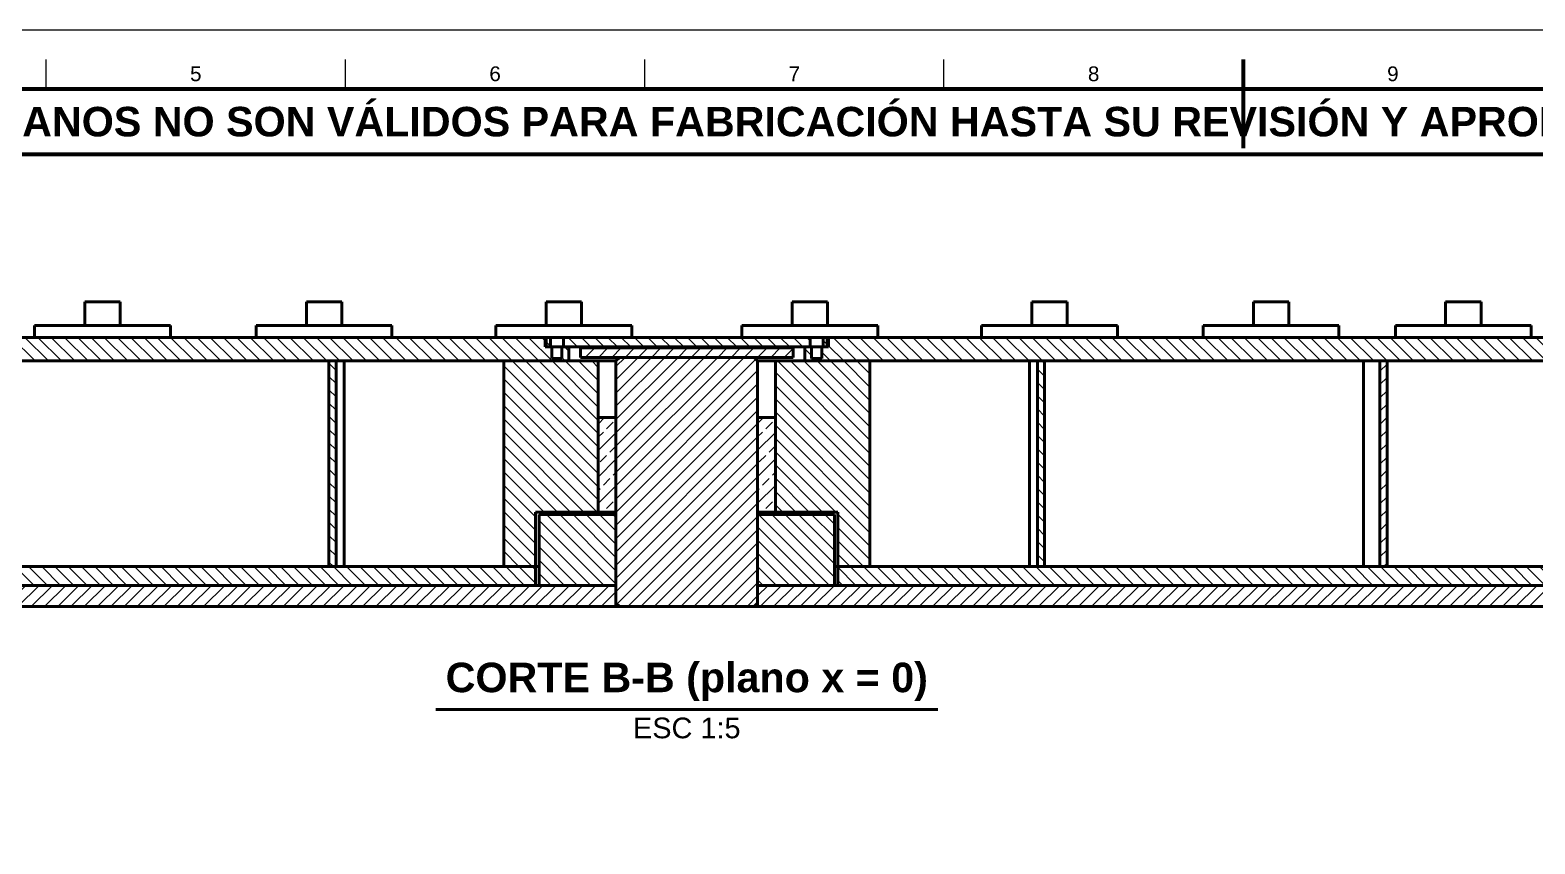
# Model space of a CAD drawing. Header units: millimetres. Extents: x 0 to 841, y 0 to 594.
# Drawn here: x 220 to 474.9, y 456.2 to 594 of the extents above; entities that cross this region are included whole.
import ezdxf
from ezdxf.enums import TextEntityAlignment as Align

# ---------------------------------------------------------------- set-up
doc = ezdxf.new("R2010")
doc.units = ezdxf.units.MM
for name, color, linetype, lineweight in [('ACH', 7, 'CONTINUOUS', 13), ('FINA', 7, 'CONTINUOUS', 25), ('MARCO', 7, 'CONTINUOUS', 70), ('TXT', 7, 'CONTINUOUS', 25), ('VIS', 7, 'CONTINUOUS', 50)]:
    doc.layers.add(name, color=color, linetype=linetype, lineweight=lineweight)
doc.styles.add('STD', font='LiberationSans-Regular.ttf')
doc.styles.add('STDB', font='LiberationSans-Bold.ttf')

msp = doc.modelspace()

# ---------------------------------------------------------------- hatches: boundary and pattern name
at = {"layer": 'ACH'}
h = msp.add_hatch(dxfattribs=at)
h.set_pattern_fill('ANSI31', scale=0.5, angle=90)
h.paths.add_polyline_path([(159.25, 537.96), (159.25, 541.96), (307.25, 541.96), (307.25, 540.36), (308.4, 540.36), (308.4, 538.36), (310.1, 538.36), (310.1, 540.36), (311.25, 540.36), (311.25, 537.96)])
h = msp.add_hatch(dxfattribs=at)
h.set_pattern_fill('ANSI31', scale=0.5, angle=90)
h.paths.add_polyline_path([(307.45, 540.36), (307.45, 541.96), (308.15, 541.96), (308.15, 540.36)])
h = msp.add_hatch(dxfattribs=at)
h.set_pattern_fill('ANSI31', scale=0.5, angle=90)
h.paths.add_polyline_path([(352.15, 541.96), (352.15, 540.36), (310.35, 540.36), (310.35, 541.96)])
h = msp.add_hatch(dxfattribs=at)
h.set_pattern_fill('ANSI31', scale=0.5, angle=90)
h.paths.add_polyline_path([(355.25, 541.96), (503.25, 541.96), (503.25, 537.96), (351.25, 537.96), (351.25, 540.36), (352.4, 540.36), (352.4, 538.36), (354.1, 538.36), (354.1, 540.36), (355.25, 540.36)])
h = msp.add_hatch(dxfattribs=at)
h.set_pattern_fill('ANSI31', scale=0.5, angle=90)
h.paths.add_polyline_path([(354.35, 541.96), (355.05, 541.96), (355.05, 540.36), (354.35, 540.36)])
h = msp.add_hatch(dxfattribs=at)
h.set_pattern_fill('ANSI31', scale=0.5, angle=90)
h.paths.add_polyline_path([(270.65, 503.16), (270.65, 537.96), (271.85, 537.96), (271.85, 503.16)])
h = msp.add_hatch(dxfattribs=at)
h.set_pattern_fill('ANSI31', scale=0.5, angle=90)
h.paths.add_polyline_path([(300.25, 503.16), (300.25, 537.96), (316.25, 537.96), (316.25, 512.36), (305.65, 512.36), (305.65, 503.16)])
h = msp.add_hatch(dxfattribs=at)
h.set_pattern_fill('ANSI31', scale=0.5)
h.paths.add_polyline_path([(313.25, 538.56), (313.25, 540.16), (349.25, 540.16), (349.25, 538.56)])
h = msp.add_hatch(dxfattribs=at)
h.set_pattern_fill('ANSI31', scale=0.5)
h.paths.add_polyline_path([(319.25, 496.96), (319.25, 537.96), (319.85, 538.56), (342.65, 538.56), (343.25, 537.96), (343.25, 496.96), (342.65, 496.36), (319.85, 496.36)])
h = msp.add_hatch(dxfattribs=at)
h.set_pattern_fill('ANSI31', scale=0.5, angle=90)
h.paths.add_polyline_path([(346.25, 537.96), (362.25, 537.96), (362.25, 503.16), (356.85, 503.16), (356.85, 512.36), (346.25, 512.36)])
h = msp.add_hatch(dxfattribs=at)
h.set_pattern_fill('ANSI31', scale=0.5, angle=90)
h.paths.add_polyline_path([(390.65, 537.96), (391.85, 537.96), (391.85, 503.16), (390.65, 503.16)])
h = msp.add_hatch(dxfattribs=at)
h.set_pattern_fill('ANSI31', scale=0.5)
h.paths.add_polyline_path([(448.65, 537.96), (449.85, 537.96), (449.85, 503.16), (448.65, 503.16)])
h = msp.add_hatch(dxfattribs=at)
h.set_pattern_fill('ANSI33', scale=0.5)
h.paths.add_polyline_path([(316.25, 512.36), (316.25, 528.36), (319.25, 528.36), (319.25, 512.36)])
h = msp.add_hatch(dxfattribs=at)
h.set_pattern_fill('ANSI33', scale=0.5)
h.paths.add_polyline_path([(343.25, 528.36), (346.25, 528.36), (346.25, 512.36), (343.25, 512.36)])
h = msp.add_hatch(dxfattribs=at)
h.set_pattern_fill('ANSI31', scale=0.5, angle=90)
h.paths.add_polyline_path([(306.25, 499.96), (306.25, 511.96), (319.25, 511.96), (319.25, 499.96)])
h = msp.add_hatch(dxfattribs=at)
h.set_pattern_fill('ANSI31', scale=0.5, angle=90)
h.paths.add_polyline_path([(343.25, 511.96), (356.25, 511.96), (356.25, 499.96), (343.25, 499.96)])
h = msp.add_hatch(dxfattribs=at)
h.set_pattern_fill('ANSI31', scale=0.5, angle=90)
h.paths.add_polyline_path([(159.25, 499.96), (159.25, 503.16), (305.65, 503.16), (305.65, 499.96)])
h = msp.add_hatch(dxfattribs=at)
h.set_pattern_fill('ANSI31', scale=0.5, angle=90)
h.paths.add_polyline_path([(356.85, 503.16), (503.25, 503.16), (503.25, 499.96), (356.85, 499.96)])
h = msp.add_hatch(dxfattribs=at)
h.set_pattern_fill('ANSI31', scale=0.5)
h.paths.add_polyline_path([(319.25, 496.36), (75.25, 496.36), (75.25, 499.96), (319.25, 499.96)])
h = msp.add_hatch(dxfattribs=at)
h.set_pattern_fill('ANSI31', scale=0.5)
h.paths.add_polyline_path([(343.25, 499.96), (587.25, 499.96), (587.25, 496.36), (343.25, 496.36)])

# ---------------------------------------------------------------- linework, layer by layer
at = {"layer": 'FINA'}
for p, q in [((222.75, 584), (222.75, 589)), ((273.44, 584), (273.44, 589)), ((324.12, 584), (324.12, 589)), ((374.81, 584), (374.81, 589)), ((425.5, 584), (425.5, 589))]:
    msp.add_line(p, q, dxfattribs=at)
msp.add_lwpolyline([(0, 0), (841, 0), (841, 594), (0, 594)], close=True, dxfattribs=at)
at = {"layer": 'MARCO'}
msp.add_line((425.5, 589), (425.5, 574), dxfattribs=at)
for points in [[(20, 10), (831, 10), (831, 584), (20, 584)], [(20, 573), (831, 573), (831, 584), (20, 584)]]:
    msp.add_lwpolyline(points, close=True, dxfattribs=at)
at = {"layer": 'VIS'}
msp.add_line((288.75, 478.96), (373.75, 478.96), dxfattribs=at)
for points in [[(229.29, 547.96), (229.41, 547.96), (229.53, 547.96), (229.65, 547.96), (229.77, 547.96), (229.89, 547.96), (230.01, 547.96), (230.13, 547.96), (230.25, 547.96), (230.37, 547.96), (230.49, 547.96), (230.61, 547.96), (230.73, 547.96), (230.85, 547.96), (230.97, 547.96), (231.09, 547.96), (231.21, 547.96), (231.33, 547.96), (231.45, 547.96), (231.57, 547.96), (231.69, 547.96), (231.81, 547.96), (231.93, 547.96), (232.05, 547.96), (232.17, 547.96), (232.29, 547.96)], [(229.29, 547.96), (229.29, 543.96)], [(232.29, 547.96), (232.41, 547.96), (232.53, 547.96), (232.65, 547.96), (232.77, 547.96), (232.89, 547.96), (233.01, 547.96), (233.13, 547.96), (233.25, 547.96), (233.37, 547.96), (233.49, 547.96), (233.61, 547.96), (233.73, 547.96), (233.85, 547.96), (233.97, 547.96), (234.09, 547.96), (234.21, 547.96), (234.33, 547.96), (234.45, 547.96), (234.57, 547.96), (234.69, 547.96), (234.81, 547.96), (234.93, 547.96), (235.05, 547.96), (235.17, 547.96), (235.29, 547.96)], [(235.29, 547.96), (235.29, 543.96)], [(266.82, 547.96), (266.94, 547.96), (267.06, 547.96), (267.18, 547.96), (267.3, 547.96), (267.42, 547.96), (267.54, 547.96), (267.66, 547.96), (267.78, 547.96), (267.9, 547.96), (268.02, 547.96), (268.14, 547.96), (268.26, 547.96), (268.38, 547.96), (268.5, 547.96), (268.62, 547.96), (268.74, 547.96), (268.86, 547.96), (268.98, 547.96), (269.1, 547.96), (269.22, 547.96), (269.34, 547.96), (269.46, 547.96), (269.58, 547.96), (269.7, 547.96), (269.82, 547.96)], [(266.82, 547.96), (266.82, 543.96)], [(269.82, 547.96), (269.94, 547.96), (270.06, 547.96), (270.18, 547.96), (270.3, 547.96), (270.42, 547.96), (270.54, 547.96), (270.66, 547.96), (270.78, 547.96), (270.9, 547.96), (271.02, 547.96), (271.14, 547.96), (271.26, 547.96), (271.38, 547.96), (271.5, 547.96), (271.62, 547.96), (271.74, 547.96), (271.86, 547.96), (271.98, 547.96), (272.1, 547.96), (272.22, 547.96), (272.34, 547.96), (272.46, 547.96), (272.58, 547.96), (272.7, 547.96), (272.82, 547.96)], [(272.82, 547.96), (272.82, 543.96)], [(307.42, 547.96), (307.54, 547.96), (307.66, 547.96), (307.78, 547.96), (307.9, 547.96), (308.02, 547.96), (308.14, 547.96), (308.26, 547.96), (308.38, 547.96), (308.5, 547.96), (308.62, 547.96), (308.74, 547.96), (308.86, 547.96), (308.98, 547.96), (309.1, 547.96), (309.22, 547.96), (309.34, 547.96), (309.46, 547.96), (309.58, 547.96), (309.7, 547.96), (309.82, 547.96), (309.94, 547.96), (310.06, 547.96), (310.18, 547.96), (310.3, 547.96), (310.42, 547.96)], [(307.42, 547.96), (307.42, 543.96)], [(310.42, 547.96), (310.54, 547.96), (310.66, 547.96), (310.78, 547.96), (310.9, 547.96), (311.02, 547.96), (311.14, 547.96), (311.26, 547.96), (311.38, 547.96), (311.5, 547.96), (311.62, 547.96), (311.74, 547.96), (311.86, 547.96), (311.98, 547.96), (312.1, 547.96), (312.22, 547.96), (312.34, 547.96), (312.46, 547.96), (312.58, 547.96), (312.7, 547.96), (312.82, 547.96), (312.94, 547.96), (313.06, 547.96), (313.18, 547.96), (313.3, 547.96), (313.42, 547.96)], [(313.42, 547.96), (313.42, 543.96)], [(349.08, 547.96), (349.2, 547.96), (349.32, 547.96), (349.44, 547.96), (349.56, 547.96), (349.68, 547.96), (349.8, 547.96), (349.92, 547.96), (350.04, 547.96), (350.16, 547.96), (350.28, 547.96), (350.4, 547.96), (350.52, 547.96), (350.64, 547.96), (350.76, 547.96), (350.88, 547.96), (351, 547.96), (351.12, 547.96), (351.24, 547.96), (351.36, 547.96), (351.48, 547.96), (351.6, 547.96), (351.72, 547.96), (351.84, 547.96), (351.96, 547.96), (352.08, 547.96)], [(349.08, 547.96), (349.08, 543.96)], [(352.08, 547.96), (352.2, 547.96), (352.32, 547.96), (352.44, 547.96), (352.56, 547.96), (352.68, 547.96), (352.8, 547.96), (352.92, 547.96), (353.04, 547.96), (353.16, 547.96), (353.28, 547.96), (353.4, 547.96), (353.52, 547.96), (353.64, 547.96), (353.76, 547.96), (353.88, 547.96), (354, 547.96), (354.12, 547.96), (354.24, 547.96), (354.36, 547.96), (354.48, 547.96), (354.6, 547.96), (354.72, 547.96), (354.84, 547.96), (354.96, 547.96), (355.08, 547.96)], [(355.08, 547.96), (355.08, 543.96)], [(389.68, 547.96), (389.8, 547.96), (389.92, 547.96), (390.04, 547.96), (390.16, 547.96), (390.28, 547.96), (390.4, 547.96), (390.52, 547.96), (390.64, 547.96), (390.76, 547.96), (390.88, 547.96), (391, 547.96), (391.12, 547.96), (391.24, 547.96), (391.36, 547.96), (391.48, 547.96), (391.6, 547.96), (391.72, 547.96), (391.84, 547.96), (391.96, 547.96), (392.08, 547.96), (392.2, 547.96), (392.32, 547.96), (392.44, 547.96), (392.56, 547.96), (392.68, 547.96)], [(389.68, 547.96), (389.68, 543.96)], [(392.68, 547.96), (392.8, 547.96), (392.92, 547.96), (393.04, 547.96), (393.16, 547.96), (393.28, 547.96), (393.4, 547.96), (393.52, 547.96), (393.64, 547.96), (393.76, 547.96), (393.88, 547.96), (394, 547.96), (394.12, 547.96), (394.24, 547.96), (394.36, 547.96), (394.48, 547.96), (394.6, 547.96), (394.72, 547.96), (394.84, 547.96), (394.96, 547.96), (395.08, 547.96), (395.2, 547.96), (395.32, 547.96), (395.44, 547.96), (395.56, 547.96), (395.68, 547.96)], [(395.68, 547.96), (395.68, 543.96)], [(427.21, 547.96), (427.33, 547.96), (427.45, 547.96), (427.57, 547.96), (427.69, 547.96), (427.81, 547.96), (427.93, 547.96), (428.05, 547.96), (428.17, 547.96), (428.29, 547.96), (428.41, 547.96), (428.53, 547.96), (428.65, 547.96), (428.77, 547.96), (428.89, 547.96), (429.01, 547.96), (429.13, 547.96), (429.25, 547.96), (429.37, 547.96), (429.49, 547.96), (429.61, 547.96), (429.73, 547.96), (429.85, 547.96), (429.97, 547.96), (430.09, 547.96), (430.21, 547.96)], [(427.21, 547.96), (427.21, 543.96)], [(430.21, 547.96), (430.33, 547.96), (430.45, 547.96), (430.57, 547.96), (430.69, 547.96), (430.81, 547.96), (430.93, 547.96), (431.05, 547.96), (431.17, 547.96), (431.29, 547.96), (431.41, 547.96), (431.53, 547.96), (431.65, 547.96), (431.77, 547.96), (431.89, 547.96), (432.01, 547.96), (432.13, 547.96), (432.25, 547.96), (432.37, 547.96), (432.49, 547.96), (432.61, 547.96), (432.73, 547.96), (432.85, 547.96), (432.97, 547.96), (433.09, 547.96), (433.21, 547.96)], [(433.21, 547.96), (433.21, 543.96)], [(459.77, 547.96), (459.89, 547.96), (460.01, 547.96), (460.13, 547.96), (460.25, 547.96), (460.37, 547.96), (460.49, 547.96), (460.61, 547.96), (460.73, 547.96), (460.85, 547.96), (460.97, 547.96), (461.09, 547.96), (461.21, 547.96), (461.33, 547.96), (461.45, 547.96), (461.57, 547.96), (461.69, 547.96), (461.81, 547.96), (461.93, 547.96), (462.05, 547.96), (462.17, 547.96), (462.29, 547.96), (462.41, 547.96), (462.53, 547.96), (462.65, 547.96), (462.77, 547.96)], [(459.77, 547.96), (459.77, 543.96)], [(462.77, 547.96), (462.89, 547.96), (463.01, 547.96), (463.13, 547.96), (463.25, 547.96), (463.37, 547.96), (463.49, 547.96), (463.61, 547.96), (463.73, 547.96), (463.85, 547.96), (463.97, 547.96), (464.09, 547.96), (464.21, 547.96), (464.33, 547.96), (464.45, 547.96), (464.57, 547.96), (464.69, 547.96), (464.81, 547.96), (464.93, 547.96), (465.05, 547.96), (465.17, 547.96), (465.29, 547.96), (465.41, 547.96), (465.53, 547.96), (465.65, 547.96), (465.77, 547.96)], [(465.77, 547.96), (465.77, 543.96)], [(220.79, 543.96), (220.91, 543.96), (221.03, 543.96), (221.16, 543.96), (221.28, 543.96), (221.4, 543.96), (221.52, 543.96), (221.64, 543.96), (221.76, 543.96), (221.88, 543.96), (222, 543.96), (222.12, 543.96), (222.24, 543.96), (222.37, 543.96), (222.49, 543.96), (222.61, 543.96), (222.73, 543.96), (222.85, 543.96), (222.97, 543.96), (223.09, 543.96), (223.21, 543.96), (223.33, 543.96), (223.46, 543.96), (223.58, 543.96), (223.7, 543.96), (223.82, 543.96), (223.94, 543.96), (224.06, 543.96), (224.18, 543.96), (224.3, 543.96), (224.42, 543.96), (224.54, 543.96), (224.67, 543.96), (224.79, 543.96), (224.91, 543.96), (225.03, 543.96), (225.15, 543.96), (225.27, 543.96), (225.39, 543.96), (225.51, 543.96), (225.63, 543.96), (225.76, 543.96), (225.88, 543.96), (226, 543.96), (226.12, 543.96), (226.24, 543.96), (226.36, 543.96), (226.48, 543.96), (226.6, 543.96), (226.72, 543.96), (226.84, 543.96), (226.97, 543.96), (227.09, 543.96), (227.21, 543.96), (227.33, 543.96), (227.45, 543.96), (227.57, 543.96), (227.69, 543.96), (227.81, 543.96), (227.93, 543.96), (228.06, 543.96), (228.18, 543.96), (228.3, 543.96), (228.42, 543.96), (228.54, 543.96), (228.66, 543.96), (228.78, 543.96), (228.9, 543.96), (229.02, 543.96), (229.14, 543.96), (229.27, 543.96), (229.39, 543.96), (229.51, 543.96), (229.63, 543.96), (229.75, 543.96), (229.87, 543.96), (229.99, 543.96), (230.11, 543.96), (230.23, 543.96), (230.36, 543.96), (230.48, 543.96), (230.6, 543.96), (230.72, 543.96), (230.84, 543.96), (230.96, 543.96), (231.08, 543.96), (231.2, 543.96), (231.32, 543.96), (231.44, 543.96), (231.57, 543.96), (231.69, 543.96), (231.81, 543.96), (231.93, 543.96), (232.05, 543.96), (232.17, 543.96), (232.29, 543.96)], [(220.79, 543.96), (220.79, 541.96)], [(232.29, 543.96), (232.41, 543.96), (232.53, 543.96), (232.66, 543.96), (232.78, 543.96), (232.9, 543.96), (233.02, 543.96), (233.14, 543.96), (233.26, 543.96), (233.38, 543.96), (233.5, 543.96), (233.62, 543.96), (233.74, 543.96), (233.87, 543.96), (233.99, 543.96), (234.11, 543.96), (234.23, 543.96), (234.35, 543.96), (234.47, 543.96), (234.59, 543.96), (234.71, 543.96), (234.83, 543.96), (234.96, 543.96), (235.08, 543.96), (235.2, 543.96), (235.32, 543.96), (235.44, 543.96), (235.56, 543.96), (235.68, 543.96), (235.8, 543.96), (235.92, 543.96), (236.04, 543.96), (236.17, 543.96), (236.29, 543.96), (236.41, 543.96), (236.53, 543.96), (236.65, 543.96), (236.77, 543.96), (236.89, 543.96), (237.01, 543.96), (237.13, 543.96), (237.26, 543.96), (237.38, 543.96), (237.5, 543.96), (237.62, 543.96), (237.74, 543.96), (237.86, 543.96), (237.98, 543.96), (238.1, 543.96), (238.22, 543.96), (238.34, 543.96), (238.47, 543.96), (238.59, 543.96), (238.71, 543.96), (238.83, 543.96), (238.95, 543.96), (239.07, 543.96), (239.19, 543.96), (239.31, 543.96), (239.43, 543.96), (239.56, 543.96), (239.68, 543.96), (239.8, 543.96), (239.92, 543.96), (240.04, 543.96), (240.16, 543.96), (240.28, 543.96), (240.4, 543.96), (240.52, 543.96), (240.64, 543.96), (240.77, 543.96), (240.89, 543.96), (241.01, 543.96), (241.13, 543.96), (241.25, 543.96), (241.37, 543.96), (241.49, 543.96), (241.61, 543.96), (241.73, 543.96), (241.86, 543.96), (241.98, 543.96), (242.1, 543.96), (242.22, 543.96), (242.34, 543.96), (242.46, 543.96), (242.58, 543.96), (242.7, 543.96), (242.82, 543.96), (242.94, 543.96), (243.07, 543.96), (243.19, 543.96), (243.31, 543.96), (243.43, 543.96), (243.55, 543.96), (243.67, 543.96), (243.79, 543.96)], [(243.79, 543.96), (243.79, 541.96)], [(258.32, 543.96), (258.44, 543.96), (258.56, 543.96), (258.68, 543.96), (258.8, 543.96), (258.92, 543.96), (259.04, 543.96), (259.17, 543.96), (259.29, 543.96), (259.41, 543.96), (259.53, 543.96), (259.65, 543.96), (259.77, 543.96), (259.89, 543.96), (260.01, 543.96), (260.13, 543.96), (260.25, 543.96), (260.38, 543.96), (260.5, 543.96), (260.62, 543.96), (260.74, 543.96), (260.86, 543.96), (260.98, 543.96), (261.1, 543.96), (261.22, 543.96), (261.34, 543.96), (261.47, 543.96), (261.59, 543.96), (261.71, 543.96), (261.83, 543.96), (261.95, 543.96), (262.07, 543.96), (262.19, 543.96), (262.31, 543.96), (262.43, 543.96), (262.55, 543.96), (262.68, 543.96), (262.8, 543.96), (262.92, 543.96), (263.04, 543.96), (263.16, 543.96), (263.28, 543.96), (263.4, 543.96), (263.52, 543.96), (263.64, 543.96), (263.77, 543.96), (263.89, 543.96), (264.01, 543.96), (264.13, 543.96), (264.25, 543.96), (264.37, 543.96), (264.49, 543.96), (264.61, 543.96), (264.73, 543.96), (264.85, 543.96), (264.98, 543.96), (265.1, 543.96), (265.22, 543.96), (265.34, 543.96), (265.46, 543.96), (265.58, 543.96), (265.7, 543.96), (265.82, 543.96), (265.94, 543.96), (266.07, 543.96), (266.19, 543.96), (266.31, 543.96), (266.43, 543.96), (266.55, 543.96), (266.67, 543.96), (266.79, 543.96), (266.91, 543.96), (267.03, 543.96), (267.15, 543.96), (267.28, 543.96), (267.4, 543.96), (267.52, 543.96), (267.64, 543.96), (267.76, 543.96), (267.88, 543.96), (268, 543.96), (268.12, 543.96), (268.24, 543.96), (268.37, 543.96), (268.49, 543.96), (268.61, 543.96), (268.73, 543.96), (268.85, 543.96), (268.97, 543.96), (269.09, 543.96), (269.21, 543.96), (269.33, 543.96), (269.45, 543.96), (269.58, 543.96), (269.7, 543.96), (269.82, 543.96)], [(258.32, 543.96), (258.32, 541.96)], [(269.82, 543.96), (269.94, 543.96), (270.06, 543.96), (270.18, 543.96), (270.3, 543.96), (270.42, 543.96), (270.54, 543.96), (270.67, 543.96), (270.79, 543.96), (270.91, 543.96), (271.03, 543.96), (271.15, 543.96), (271.27, 543.96), (271.39, 543.96), (271.51, 543.96), (271.63, 543.96), (271.75, 543.96), (271.88, 543.96), (272, 543.96), (272.12, 543.96), (272.24, 543.96), (272.36, 543.96), (272.48, 543.96), (272.6, 543.96), (272.72, 543.96), (272.84, 543.96), (272.97, 543.96), (273.09, 543.96), (273.21, 543.96), (273.33, 543.96), (273.45, 543.96), (273.57, 543.96), (273.69, 543.96), (273.81, 543.96), (273.93, 543.96), (274.05, 543.96), (274.18, 543.96), (274.3, 543.96), (274.42, 543.96), (274.54, 543.96), (274.66, 543.96), (274.78, 543.96), (274.9, 543.96), (275.02, 543.96), (275.14, 543.96), (275.27, 543.96), (275.39, 543.96), (275.51, 543.96), (275.63, 543.96), (275.75, 543.96), (275.87, 543.96), (275.99, 543.96), (276.11, 543.96), (276.23, 543.96), (276.35, 543.96), (276.48, 543.96), (276.6, 543.96), (276.72, 543.96), (276.84, 543.96), (276.96, 543.96), (277.08, 543.96), (277.2, 543.96), (277.32, 543.96), (277.44, 543.96), (277.57, 543.96), (277.69, 543.96), (277.81, 543.96), (277.93, 543.96), (278.05, 543.96), (278.17, 543.96), (278.29, 543.96), (278.41, 543.96), (278.53, 543.96), (278.65, 543.96), (278.78, 543.96), (278.9, 543.96), (279.02, 543.96), (279.14, 543.96), (279.26, 543.96), (279.38, 543.96), (279.5, 543.96), (279.62, 543.96), (279.74, 543.96), (279.87, 543.96), (279.99, 543.96), (280.11, 543.96), (280.23, 543.96), (280.35, 543.96), (280.47, 543.96), (280.59, 543.96), (280.71, 543.96), (280.83, 543.96), (280.95, 543.96), (281.08, 543.96), (281.2, 543.96), (281.32, 543.96)], [(281.32, 543.96), (281.32, 541.96)], [(298.92, 543.96), (299.05, 543.96), (299.17, 543.96), (299.29, 543.96), (299.41, 543.96), (299.53, 543.96), (299.65, 543.96), (299.77, 543.96), (299.89, 543.96), (300.01, 543.96), (300.14, 543.96), (300.26, 543.96), (300.38, 543.96), (300.5, 543.96), (300.62, 543.96), (300.74, 543.96), (300.86, 543.96), (300.98, 543.96), (301.1, 543.96), (301.22, 543.96), (301.35, 543.96), (301.47, 543.96), (301.59, 543.96), (301.71, 543.96), (301.83, 543.96), (301.95, 543.96), (302.07, 543.96), (302.19, 543.96), (302.31, 543.96), (302.44, 543.96), (302.56, 543.96), (302.68, 543.96), (302.8, 543.96), (302.92, 543.96), (303.04, 543.96), (303.16, 543.96), (303.28, 543.96), (303.4, 543.96), (303.52, 543.96), (303.65, 543.96), (303.77, 543.96), (303.89, 543.96), (304.01, 543.96), (304.13, 543.96), (304.25, 543.96), (304.37, 543.96), (304.49, 543.96), (304.61, 543.96), (304.74, 543.96), (304.86, 543.96), (304.98, 543.96), (305.1, 543.96), (305.22, 543.96), (305.34, 543.96), (305.46, 543.96), (305.58, 543.96), (305.7, 543.96), (305.82, 543.96), (305.95, 543.96), (306.07, 543.96), (306.19, 543.96), (306.31, 543.96), (306.43, 543.96), (306.55, 543.96), (306.67, 543.96), (306.79, 543.96), (306.91, 543.96), (307.04, 543.96), (307.16, 543.96), (307.28, 543.96), (307.4, 543.96), (307.52, 543.96), (307.64, 543.96), (307.76, 543.96), (307.88, 543.96), (308, 543.96), (308.12, 543.96), (308.25, 543.96), (308.37, 543.96), (308.49, 543.96), (308.61, 543.96), (308.73, 543.96), (308.85, 543.96), (308.97, 543.96), (309.09, 543.96), (309.21, 543.96), (309.34, 543.96), (309.46, 543.96), (309.58, 543.96), (309.7, 543.96), (309.82, 543.96), (309.94, 543.96), (310.06, 543.96), (310.18, 543.96), (310.3, 543.96), (310.42, 543.96)], [(298.92, 543.96), (298.92, 541.96)], [(310.42, 543.96), (310.55, 543.96), (310.67, 543.96), (310.79, 543.96), (310.91, 543.96), (311.03, 543.96), (311.15, 543.96), (311.27, 543.96), (311.39, 543.96), (311.51, 543.96), (311.64, 543.96), (311.76, 543.96), (311.88, 543.96), (312, 543.96), (312.12, 543.96), (312.24, 543.96), (312.36, 543.96), (312.48, 543.96), (312.6, 543.96), (312.72, 543.96), (312.85, 543.96), (312.97, 543.96), (313.09, 543.96), (313.21, 543.96), (313.33, 543.96), (313.45, 543.96), (313.57, 543.96), (313.69, 543.96), (313.81, 543.96), (313.94, 543.96), (314.06, 543.96), (314.18, 543.96), (314.3, 543.96), (314.42, 543.96), (314.54, 543.96), (314.66, 543.96), (314.78, 543.96), (314.9, 543.96), (315.02, 543.96), (315.15, 543.96), (315.27, 543.96), (315.39, 543.96), (315.51, 543.96), (315.63, 543.96), (315.75, 543.96), (315.87, 543.96), (315.99, 543.96), (316.11, 543.96), (316.24, 543.96), (316.36, 543.96), (316.48, 543.96), (316.6, 543.96), (316.72, 543.96), (316.84, 543.96), (316.96, 543.96), (317.08, 543.96), (317.2, 543.96), (317.32, 543.96), (317.45, 543.96), (317.57, 543.96), (317.69, 543.96), (317.81, 543.96), (317.93, 543.96), (318.05, 543.96), (318.17, 543.96), (318.29, 543.96), (318.41, 543.96), (318.54, 543.96), (318.66, 543.96), (318.78, 543.96), (318.9, 543.96), (319.02, 543.96), (319.14, 543.96), (319.26, 543.96), (319.38, 543.96), (319.5, 543.96), (319.62, 543.96), (319.75, 543.96), (319.87, 543.96), (319.99, 543.96), (320.11, 543.96), (320.23, 543.96), (320.35, 543.96), (320.47, 543.96), (320.59, 543.96), (320.71, 543.96), (320.84, 543.96), (320.96, 543.96), (321.08, 543.96), (321.2, 543.96), (321.32, 543.96), (321.44, 543.96), (321.56, 543.96), (321.68, 543.96), (321.8, 543.96), (321.92, 543.96)], [(321.92, 543.96), (321.92, 541.96)], [(340.58, 543.96), (340.7, 543.96), (340.82, 543.96), (340.94, 543.96), (341.06, 543.96), (341.18, 543.96), (341.3, 543.96), (341.42, 543.96), (341.54, 543.96), (341.66, 543.96), (341.79, 543.96), (341.91, 543.96), (342.03, 543.96), (342.15, 543.96), (342.27, 543.96), (342.39, 543.96), (342.51, 543.96), (342.63, 543.96), (342.75, 543.96), (342.88, 543.96), (343, 543.96), (343.12, 543.96), (343.24, 543.96), (343.36, 543.96), (343.48, 543.96), (343.6, 543.96), (343.72, 543.96), (343.84, 543.96), (343.96, 543.96), (344.09, 543.96), (344.21, 543.96), (344.33, 543.96), (344.45, 543.96), (344.57, 543.96), (344.69, 543.96), (344.81, 543.96), (344.93, 543.96), (345.05, 543.96), (345.18, 543.96), (345.3, 543.96), (345.42, 543.96), (345.54, 543.96), (345.66, 543.96), (345.78, 543.96), (345.9, 543.96), (346.02, 543.96), (346.14, 543.96), (346.26, 543.96), (346.39, 543.96), (346.51, 543.96), (346.63, 543.96), (346.75, 543.96), (346.87, 543.96), (346.99, 543.96), (347.11, 543.96), (347.23, 543.96), (347.35, 543.96), (347.48, 543.96), (347.6, 543.96), (347.72, 543.96), (347.84, 543.96), (347.96, 543.96), (348.08, 543.96), (348.2, 543.96), (348.32, 543.96), (348.44, 543.96), (348.56, 543.96), (348.69, 543.96), (348.81, 543.96), (348.93, 543.96), (349.05, 543.96), (349.17, 543.96), (349.29, 543.96), (349.41, 543.96), (349.53, 543.96), (349.65, 543.96), (349.78, 543.96), (349.9, 543.96), (350.02, 543.96), (350.14, 543.96), (350.26, 543.96), (350.38, 543.96), (350.5, 543.96), (350.62, 543.96), (350.74, 543.96), (350.86, 543.96), (350.99, 543.96), (351.11, 543.96), (351.23, 543.96), (351.35, 543.96), (351.47, 543.96), (351.59, 543.96), (351.71, 543.96), (351.83, 543.96), (351.95, 543.96), (352.08, 543.96)], [(340.58, 543.96), (340.58, 541.96)], [(352.08, 543.96), (352.2, 543.96), (352.32, 543.96), (352.44, 543.96), (352.56, 543.96), (352.68, 543.96), (352.8, 543.96), (352.92, 543.96), (353.04, 543.96), (353.16, 543.96), (353.29, 543.96), (353.41, 543.96), (353.53, 543.96), (353.65, 543.96), (353.77, 543.96), (353.89, 543.96), (354.01, 543.96), (354.13, 543.96), (354.25, 543.96), (354.38, 543.96), (354.5, 543.96), (354.62, 543.96), (354.74, 543.96), (354.86, 543.96), (354.98, 543.96), (355.1, 543.96), (355.22, 543.96), (355.34, 543.96), (355.46, 543.96), (355.59, 543.96), (355.71, 543.96), (355.83, 543.96), (355.95, 543.96), (356.07, 543.96), (356.19, 543.96), (356.31, 543.96), (356.43, 543.96), (356.55, 543.96), (356.68, 543.96), (356.8, 543.96), (356.92, 543.96), (357.04, 543.96), (357.16, 543.96), (357.28, 543.96), (357.4, 543.96), (357.52, 543.96), (357.64, 543.96), (357.76, 543.96), (357.89, 543.96), (358.01, 543.96), (358.13, 543.96), (358.25, 543.96), (358.37, 543.96), (358.49, 543.96), (358.61, 543.96), (358.73, 543.96), (358.85, 543.96), (358.98, 543.96), (359.1, 543.96), (359.22, 543.96), (359.34, 543.96), (359.46, 543.96), (359.58, 543.96), (359.7, 543.96), (359.82, 543.96), (359.94, 543.96), (360.06, 543.96), (360.19, 543.96), (360.31, 543.96), (360.43, 543.96), (360.55, 543.96), (360.67, 543.96), (360.79, 543.96), (360.91, 543.96), (361.03, 543.96), (361.15, 543.96), (361.28, 543.96), (361.4, 543.96), (361.52, 543.96), (361.64, 543.96), (361.76, 543.96), (361.88, 543.96), (362, 543.96), (362.12, 543.96), (362.24, 543.96), (362.36, 543.96), (362.49, 543.96), (362.61, 543.96), (362.73, 543.96), (362.85, 543.96), (362.97, 543.96), (363.09, 543.96), (363.21, 543.96), (363.33, 543.96), (363.45, 543.96), (363.58, 543.96)], [(363.58, 543.96), (363.58, 541.96)], [(381.18, 543.96), (381.3, 543.96), (381.42, 543.96), (381.55, 543.96), (381.67, 543.96), (381.79, 543.96), (381.91, 543.96), (382.03, 543.96), (382.15, 543.96), (382.27, 543.96), (382.39, 543.96), (382.51, 543.96), (382.63, 543.96), (382.76, 543.96), (382.88, 543.96), (383, 543.96), (383.12, 543.96), (383.24, 543.96), (383.36, 543.96), (383.48, 543.96), (383.6, 543.96), (383.72, 543.96), (383.85, 543.96), (383.97, 543.96), (384.09, 543.96), (384.21, 543.96), (384.33, 543.96), (384.45, 543.96), (384.57, 543.96), (384.69, 543.96), (384.81, 543.96), (384.93, 543.96), (385.06, 543.96), (385.18, 543.96), (385.3, 543.96), (385.42, 543.96), (385.54, 543.96), (385.66, 543.96), (385.78, 543.96), (385.9, 543.96), (386.02, 543.96), (386.15, 543.96), (386.27, 543.96), (386.39, 543.96), (386.51, 543.96), (386.63, 543.96), (386.75, 543.96), (386.87, 543.96), (386.99, 543.96), (387.11, 543.96), (387.23, 543.96), (387.36, 543.96), (387.48, 543.96), (387.6, 543.96), (387.72, 543.96), (387.84, 543.96), (387.96, 543.96), (388.08, 543.96), (388.2, 543.96), (388.32, 543.96), (388.45, 543.96), (388.57, 543.96), (388.69, 543.96), (388.81, 543.96), (388.93, 543.96), (389.05, 543.96), (389.17, 543.96), (389.29, 543.96), (389.41, 543.96), (389.53, 543.96), (389.66, 543.96), (389.78, 543.96), (389.9, 543.96), (390.02, 543.96), (390.14, 543.96), (390.26, 543.96), (390.38, 543.96), (390.5, 543.96), (390.62, 543.96), (390.75, 543.96), (390.87, 543.96), (390.99, 543.96), (391.11, 543.96), (391.23, 543.96), (391.35, 543.96), (391.47, 543.96), (391.59, 543.96), (391.71, 543.96), (391.83, 543.96), (391.96, 543.96), (392.08, 543.96), (392.2, 543.96), (392.32, 543.96), (392.44, 543.96), (392.56, 543.96), (392.68, 543.96)], [(381.18, 543.96), (381.18, 541.96)], [(392.68, 543.96), (392.8, 543.96), (392.92, 543.96), (393.05, 543.96), (393.17, 543.96), (393.29, 543.96), (393.41, 543.96), (393.53, 543.96), (393.65, 543.96), (393.77, 543.96), (393.89, 543.96), (394.01, 543.96), (394.13, 543.96), (394.26, 543.96), (394.38, 543.96), (394.5, 543.96), (394.62, 543.96), (394.74, 543.96), (394.86, 543.96), (394.98, 543.96), (395.1, 543.96), (395.22, 543.96), (395.35, 543.96), (395.47, 543.96), (395.59, 543.96), (395.71, 543.96), (395.83, 543.96), (395.95, 543.96), (396.07, 543.96), (396.19, 543.96), (396.31, 543.96), (396.43, 543.96), (396.56, 543.96), (396.68, 543.96), (396.8, 543.96), (396.92, 543.96), (397.04, 543.96), (397.16, 543.96), (397.28, 543.96), (397.4, 543.96), (397.52, 543.96), (397.65, 543.96), (397.77, 543.96), (397.89, 543.96), (398.01, 543.96), (398.13, 543.96), (398.25, 543.96), (398.37, 543.96), (398.49, 543.96), (398.61, 543.96), (398.73, 543.96), (398.86, 543.96), (398.98, 543.96), (399.1, 543.96), (399.22, 543.96), (399.34, 543.96), (399.46, 543.96), (399.58, 543.96), (399.7, 543.96), (399.82, 543.96), (399.95, 543.96), (400.07, 543.96), (400.19, 543.96), (400.31, 543.96), (400.43, 543.96), (400.55, 543.96), (400.67, 543.96), (400.79, 543.96), (400.91, 543.96), (401.03, 543.96), (401.16, 543.96), (401.28, 543.96), (401.4, 543.96), (401.52, 543.96), (401.64, 543.96), (401.76, 543.96), (401.88, 543.96), (402, 543.96), (402.12, 543.96), (402.25, 543.96), (402.37, 543.96), (402.49, 543.96), (402.61, 543.96), (402.73, 543.96), (402.85, 543.96), (402.97, 543.96), (403.09, 543.96), (403.21, 543.96), (403.33, 543.96), (403.46, 543.96), (403.58, 543.96), (403.7, 543.96), (403.82, 543.96), (403.94, 543.96), (404.06, 543.96), (404.18, 543.96)], [(404.18, 543.96), (404.18, 541.96)], [(418.71, 543.96), (418.83, 543.96), (418.95, 543.96), (419.07, 543.96), (419.19, 543.96), (419.31, 543.96), (419.43, 543.96), (419.56, 543.96), (419.68, 543.96), (419.8, 543.96), (419.92, 543.96), (420.04, 543.96), (420.16, 543.96), (420.28, 543.96), (420.4, 543.96), (420.52, 543.96), (420.64, 543.96), (420.77, 543.96), (420.89, 543.96), (421.01, 543.96), (421.13, 543.96), (421.25, 543.96), (421.37, 543.96), (421.49, 543.96), (421.61, 543.96), (421.73, 543.96), (421.86, 543.96), (421.98, 543.96), (422.1, 543.96), (422.22, 543.96), (422.34, 543.96), (422.46, 543.96), (422.58, 543.96), (422.7, 543.96), (422.82, 543.96), (422.94, 543.96), (423.07, 543.96), (423.19, 543.96), (423.31, 543.96), (423.43, 543.96), (423.55, 543.96), (423.67, 543.96), (423.79, 543.96), (423.91, 543.96), (424.03, 543.96), (424.16, 543.96), (424.28, 543.96), (424.4, 543.96), (424.52, 543.96), (424.64, 543.96), (424.76, 543.96), (424.88, 543.96), (425, 543.96), (425.12, 543.96), (425.24, 543.96), (425.37, 543.96), (425.49, 543.96), (425.61, 543.96), (425.73, 543.96), (425.85, 543.96), (425.97, 543.96), (426.09, 543.96), (426.21, 543.96), (426.33, 543.96), (426.46, 543.96), (426.58, 543.96), (426.7, 543.96), (426.82, 543.96), (426.94, 543.96), (427.06, 543.96), (427.18, 543.96), (427.3, 543.96), (427.42, 543.96), (427.54, 543.96), (427.67, 543.96), (427.79, 543.96), (427.91, 543.96), (428.03, 543.96), (428.15, 543.96), (428.27, 543.96), (428.39, 543.96), (428.51, 543.96), (428.63, 543.96), (428.76, 543.96), (428.88, 543.96), (429, 543.96), (429.12, 543.96), (429.24, 543.96), (429.36, 543.96), (429.48, 543.96), (429.6, 543.96), (429.72, 543.96), (429.84, 543.96), (429.97, 543.96), (430.09, 543.96), (430.21, 543.96)], [(418.71, 543.96), (418.71, 541.96)], [(430.21, 543.96), (430.33, 543.96), (430.45, 543.96), (430.57, 543.96), (430.69, 543.96), (430.81, 543.96), (430.93, 543.96), (431.06, 543.96), (431.18, 543.96), (431.3, 543.96), (431.42, 543.96), (431.54, 543.96), (431.66, 543.96), (431.78, 543.96), (431.9, 543.96), (432.02, 543.96), (432.14, 543.96), (432.27, 543.96), (432.39, 543.96), (432.51, 543.96), (432.63, 543.96), (432.75, 543.96), (432.87, 543.96), (432.99, 543.96), (433.11, 543.96), (433.23, 543.96), (433.36, 543.96), (433.48, 543.96), (433.6, 543.96), (433.72, 543.96), (433.84, 543.96), (433.96, 543.96), (434.08, 543.96), (434.2, 543.96), (434.32, 543.96), (434.44, 543.96), (434.57, 543.96), (434.69, 543.96), (434.81, 543.96), (434.93, 543.96), (435.05, 543.96), (435.17, 543.96), (435.29, 543.96), (435.41, 543.96), (435.53, 543.96), (435.66, 543.96), (435.78, 543.96), (435.9, 543.96), (436.02, 543.96), (436.14, 543.96), (436.26, 543.96), (436.38, 543.96), (436.5, 543.96), (436.62, 543.96), (436.74, 543.96), (436.87, 543.96), (436.99, 543.96), (437.11, 543.96), (437.23, 543.96), (437.35, 543.96), (437.47, 543.96), (437.59, 543.96), (437.71, 543.96), (437.83, 543.96), (437.96, 543.96), (438.08, 543.96), (438.2, 543.96), (438.32, 543.96), (438.44, 543.96), (438.56, 543.96), (438.68, 543.96), (438.8, 543.96), (438.92, 543.96), (439.04, 543.96), (439.17, 543.96), (439.29, 543.96), (439.41, 543.96), (439.53, 543.96), (439.65, 543.96), (439.77, 543.96), (439.89, 543.96), (440.01, 543.96), (440.13, 543.96), (440.26, 543.96), (440.38, 543.96), (440.5, 543.96), (440.62, 543.96), (440.74, 543.96), (440.86, 543.96), (440.98, 543.96), (441.1, 543.96), (441.22, 543.96), (441.34, 543.96), (441.47, 543.96), (441.59, 543.96), (441.71, 543.96)], [(441.71, 543.96), (441.71, 541.96)], [(451.27, 543.96), (451.39, 543.96), (451.51, 543.96), (451.64, 543.96), (451.76, 543.96), (451.88, 543.96), (452, 543.96), (452.12, 543.96), (452.24, 543.96), (452.36, 543.96), (452.48, 543.96), (452.6, 543.96), (452.72, 543.96), (452.85, 543.96), (452.97, 543.96), (453.09, 543.96), (453.21, 543.96), (453.33, 543.96), (453.45, 543.96), (453.57, 543.96), (453.69, 543.96), (453.81, 543.96), (453.94, 543.96), (454.06, 543.96), (454.18, 543.96), (454.3, 543.96), (454.42, 543.96), (454.54, 543.96), (454.66, 543.96), (454.78, 543.96), (454.9, 543.96), (455.02, 543.96), (455.15, 543.96), (455.27, 543.96), (455.39, 543.96), (455.51, 543.96), (455.63, 543.96), (455.75, 543.96), (455.87, 543.96), (455.99, 543.96), (456.11, 543.96), (456.24, 543.96), (456.36, 543.96), (456.48, 543.96), (456.6, 543.96), (456.72, 543.96), (456.84, 543.96), (456.96, 543.96), (457.08, 543.96), (457.2, 543.96), (457.32, 543.96), (457.45, 543.96), (457.57, 543.96), (457.69, 543.96), (457.81, 543.96), (457.93, 543.96), (458.05, 543.96), (458.17, 543.96), (458.29, 543.96), (458.41, 543.96), (458.54, 543.96), (458.66, 543.96), (458.78, 543.96), (458.9, 543.96), (459.02, 543.96), (459.14, 543.96), (459.26, 543.96), (459.38, 543.96), (459.5, 543.96), (459.62, 543.96), (459.75, 543.96), (459.87, 543.96), (459.99, 543.96), (460.11, 543.96), (460.23, 543.96), (460.35, 543.96), (460.47, 543.96), (460.59, 543.96), (460.71, 543.96), (460.84, 543.96), (460.96, 543.96), (461.08, 543.96), (461.2, 543.96), (461.32, 543.96), (461.44, 543.96), (461.56, 543.96), (461.68, 543.96), (461.8, 543.96), (461.92, 543.96), (462.05, 543.96), (462.17, 543.96), (462.29, 543.96), (462.41, 543.96), (462.53, 543.96), (462.65, 543.96), (462.77, 543.96)], [(451.27, 543.96), (451.27, 541.96)], [(462.77, 543.96), (462.89, 543.96), (463.01, 543.96), (463.14, 543.96), (463.26, 543.96), (463.38, 543.96), (463.5, 543.96), (463.62, 543.96), (463.74, 543.96), (463.86, 543.96), (463.98, 543.96), (464.1, 543.96), (464.22, 543.96), (464.35, 543.96), (464.47, 543.96), (464.59, 543.96), (464.71, 543.96), (464.83, 543.96), (464.95, 543.96), (465.07, 543.96), (465.19, 543.96), (465.31, 543.96), (465.44, 543.96), (465.56, 543.96), (465.68, 543.96), (465.8, 543.96), (465.92, 543.96), (466.04, 543.96), (466.16, 543.96), (466.28, 543.96), (466.4, 543.96), (466.52, 543.96), (466.65, 543.96), (466.77, 543.96), (466.89, 543.96), (467.01, 543.96), (467.13, 543.96), (467.25, 543.96), (467.37, 543.96), (467.49, 543.96), (467.61, 543.96), (467.74, 543.96), (467.86, 543.96), (467.98, 543.96), (468.1, 543.96), (468.22, 543.96), (468.34, 543.96), (468.46, 543.96), (468.58, 543.96), (468.7, 543.96), (468.82, 543.96), (468.95, 543.96), (469.07, 543.96), (469.19, 543.96), (469.31, 543.96), (469.43, 543.96), (469.55, 543.96), (469.67, 543.96), (469.79, 543.96), (469.91, 543.96), (470.04, 543.96), (470.16, 543.96), (470.28, 543.96), (470.4, 543.96), (470.52, 543.96), (470.64, 543.96), (470.76, 543.96), (470.88, 543.96), (471, 543.96), (471.12, 543.96), (471.25, 543.96), (471.37, 543.96), (471.49, 543.96), (471.61, 543.96), (471.73, 543.96), (471.85, 543.96), (471.97, 543.96), (472.09, 543.96), (472.21, 543.96), (472.34, 543.96), (472.46, 543.96), (472.58, 543.96), (472.7, 543.96), (472.82, 543.96), (472.94, 543.96), (473.06, 543.96), (473.18, 543.96), (473.3, 543.96), (473.42, 543.96), (473.55, 543.96), (473.67, 543.96), (473.79, 543.96), (473.91, 543.96), (474.03, 543.96), (474.15, 543.96), (474.27, 543.96)], [(474.27, 543.96), (474.27, 541.96)], [(159.25, 541.96), (307.25, 541.96)], [(307.25, 541.96), (307.25, 540.36)], [(307.25, 541.96), (307.28, 541.96), (307.32, 541.96), (307.35, 541.96), (307.38, 541.96), (307.42, 541.96), (307.45, 541.96)], [(307.25, 540.36), (308.4, 540.36)], [(307.45, 541.96), (307.45, 540.36)], [(307.45, 541.96), (308.15, 541.96)], [(307.45, 540.36), (308.15, 540.36)], [(308.15, 541.96), (308.15, 540.36)], [(308.15, 541.96), (308.27, 541.96), (308.39, 541.96), (308.52, 541.96), (308.64, 541.96), (308.76, 541.96), (308.88, 541.96), (309.01, 541.96), (309.13, 541.96), (309.25, 541.96), (309.37, 541.96), (309.49, 541.96), (309.62, 541.96), (309.74, 541.96), (309.86, 541.96), (309.98, 541.96), (310.11, 541.96), (310.23, 541.96), (310.35, 541.96)], [(308.4, 540.36), (308.4, 538.36)], [(308.4, 540.36), (308.52, 540.36), (308.64, 540.36), (308.76, 540.36), (308.89, 540.36), (309.01, 540.36), (309.13, 540.36), (309.25, 540.36), (309.37, 540.36), (309.49, 540.36), (309.61, 540.36), (309.74, 540.36), (309.86, 540.36), (309.98, 540.36), (310.1, 540.36)], [(310.1, 540.36), (310.1, 538.36)], [(310.1, 540.36), (311.25, 540.36)], [(310.35, 541.96), (352.15, 541.96)], [(310.35, 541.96), (310.35, 540.36)], [(310.35, 540.36), (352.15, 540.36)], [(311.25, 540.36), (311.25, 537.96)], [(351.25, 540.36), (351.25, 537.96)], [(351.25, 540.36), (352.4, 540.36)], [(352.15, 541.96), (352.27, 541.96), (352.39, 541.96), (352.52, 541.96), (352.64, 541.96), (352.76, 541.96), (352.88, 541.96), (353.01, 541.96), (353.13, 541.96), (353.25, 541.96), (353.37, 541.96), (353.49, 541.96), (353.62, 541.96), (353.74, 541.96), (353.86, 541.96), (353.98, 541.96), (354.11, 541.96), (354.23, 541.96), (354.35, 541.96)], [(352.15, 541.96), (352.15, 540.36)], [(352.4, 540.36), (352.4, 538.36)], [(352.4, 540.36), (352.52, 540.36), (352.64, 540.36), (352.76, 540.36), (352.89, 540.36), (353.01, 540.36), (353.13, 540.36), (353.25, 540.36), (353.37, 540.36), (353.49, 540.36), (353.61, 540.36), (353.74, 540.36), (353.86, 540.36), (353.98, 540.36), (354.1, 540.36)], [(354.1, 540.36), (354.1, 538.36)], [(354.1, 540.36), (355.25, 540.36)], [(354.35, 541.96), (355.05, 541.96)], [(354.35, 541.96), (354.35, 540.36)], [(354.35, 540.36), (355.05, 540.36)], [(355.05, 541.96), (355.08, 541.96), (355.12, 541.96), (355.15, 541.96), (355.18, 541.96), (355.22, 541.96), (355.25, 541.96)], [(355.05, 541.96), (355.05, 540.36)], [(355.25, 541.96), (503.25, 541.96)], [(355.25, 541.96), (355.25, 540.36)], [(159.25, 537.96), (311.25, 537.96)], [(270.65, 537.96), (270.65, 503.16)], [(270.65, 537.96), (271.85, 537.96)], [(271.85, 537.96), (271.85, 503.16)], [(273.21, 537.96), (273.21, 503.16)], [(300.25, 537.96), (300.25, 503.16)], [(300.25, 537.96), (316.25, 537.96)], [(308.4, 538.36), (310.1, 538.36)], [(313.25, 540.16), (313.25, 538.56)], [(313.25, 540.16), (349.25, 540.16)], [(313.25, 538.56), (349.25, 538.56)], [(316.25, 537.96), (316.25, 512.36)], [(319.25, 537.96), (319.13, 537.96), (319.01, 537.96), (318.89, 537.96), (318.77, 537.96), (318.65, 537.96), (318.53, 537.96), (318.41, 537.96), (318.29, 537.96), (318.17, 537.96), (318.05, 537.96), (317.93, 537.96), (317.81, 537.96), (317.69, 537.96), (317.57, 537.96), (317.45, 537.96), (317.33, 537.96), (317.21, 537.96), (317.09, 537.96), (316.97, 537.96), (316.85, 537.96), (316.73, 537.96), (316.61, 537.96), (316.49, 537.96), (316.37, 537.96), (316.25, 537.96)], [(319.85, 538.56), (319.25, 537.96)], [(319.25, 537.96), (319.25, 496.96)], [(319.85, 538.56), (342.65, 538.56)], [(342.65, 538.56), (343.25, 537.96)], [(346.25, 537.96), (346.13, 537.96), (346.01, 537.96), (345.89, 537.96), (345.77, 537.96), (345.65, 537.96), (345.53, 537.96), (345.41, 537.96), (345.29, 537.96), (345.17, 537.96), (345.05, 537.96), (344.93, 537.96), (344.81, 537.96), (344.69, 537.96), (344.57, 537.96), (344.45, 537.96), (344.33, 537.96), (344.21, 537.96), (344.09, 537.96), (343.97, 537.96), (343.85, 537.96), (343.73, 537.96), (343.61, 537.96), (343.49, 537.96), (343.37, 537.96), (343.25, 537.96)], [(343.25, 537.96), (343.25, 496.96)], [(346.25, 537.96), (362.25, 537.96)], [(346.25, 537.96), (346.25, 512.36)], [(349.25, 540.16), (349.25, 538.56)], [(351.25, 537.96), (503.25, 537.96)], [(352.4, 538.36), (354.1, 538.36)], [(362.25, 537.96), (362.25, 503.16)], [(389.29, 537.96), (389.29, 503.16)], [(390.65, 537.96), (391.85, 537.96)], [(390.65, 537.96), (390.65, 503.16)], [(391.85, 537.96), (391.85, 503.16)], [(445.84, 537.96), (445.84, 503.16)], [(448.65, 537.96), (449.85, 537.96)], [(448.65, 537.96), (448.65, 503.16)], [(449.85, 537.96), (449.85, 503.16)], [(316.25, 528.36), (316.25, 512.36)], [(316.25, 528.36), (319.25, 528.36)], [(319.25, 528.36), (319.25, 512.36)], [(343.25, 528.36), (346.25, 528.36)], [(343.25, 528.36), (343.25, 512.36)], [(346.25, 528.36), (346.25, 512.36)], [(305.65, 512.36), (316.25, 512.36)], [(305.65, 512.36), (305.65, 503.16)], [(316.25, 512.36), (319.25, 512.36)], [(343.25, 512.36), (346.25, 512.36)], [(346.25, 512.36), (356.85, 512.36)], [(356.85, 512.36), (356.85, 503.16)], [(306.25, 511.96), (306.25, 499.96)], [(306.25, 511.96), (319.25, 511.96)], [(319.25, 511.96), (319.25, 499.96)], [(343.25, 511.96), (356.25, 511.96)], [(343.25, 511.96), (343.25, 499.96)], [(356.25, 511.96), (356.25, 499.96)], [(159.25, 503.16), (305.65, 503.16)], [(270.65, 503.16), (271.85, 503.16)], [(300.25, 503.16), (305.65, 503.16)], [(305.65, 503.16), (305.65, 499.96)], [(306.25, 503.16), (306.15, 503.16), (306.05, 503.16), (305.95, 503.16), (305.85, 503.16), (305.75, 503.16), (305.65, 503.16)], [(305.65, 503.16), (305.75, 503.16), (305.85, 503.16), (305.95, 503.16), (306.05, 503.16), (306.15, 503.16), (306.25, 503.16)], [(356.85, 503.16), (356.75, 503.16), (356.65, 503.16), (356.55, 503.16), (356.45, 503.16), (356.35, 503.16), (356.25, 503.16)], [(356.25, 503.16), (356.35, 503.16), (356.45, 503.16), (356.55, 503.16), (356.65, 503.16), (356.75, 503.16), (356.85, 503.16)], [(356.85, 503.16), (503.25, 503.16)], [(356.85, 503.16), (356.85, 499.96)], [(356.85, 503.16), (362.25, 503.16)], [(390.65, 503.16), (391.85, 503.16)], [(448.65, 503.16), (449.85, 503.16)], [(75.25, 499.96), (319.25, 499.96)], [(159.25, 499.96), (305.65, 499.96)], [(306.25, 499.96), (319.25, 499.96)], [(319.25, 499.96), (319.25, 496.36)], [(343.25, 499.96), (587.25, 499.96)], [(343.25, 499.96), (343.25, 496.36)], [(343.25, 499.96), (356.25, 499.96)], [(356.85, 499.96), (503.25, 499.96)], [(75.25, 496.36), (319.25, 496.36)], [(319.85, 496.36), (319.25, 496.96)], [(319.25, 496.36), (319.35, 496.36), (319.45, 496.36), (319.55, 496.36), (319.65, 496.36), (319.75, 496.36), (319.85, 496.36)], [(319.85, 496.36), (342.65, 496.36)], [(342.65, 496.36), (343.25, 496.96)], [(342.65, 496.36), (342.75, 496.36), (342.85, 496.36), (342.95, 496.36), (343.05, 496.36), (343.15, 496.36), (343.25, 496.36)], [(343.25, 496.36), (587.25, 496.36)]]:
    msp.add_lwpolyline(points, dxfattribs=at)

# ---------------------------------------------------------------- texts
at = {"layer": 'TXT'}
for s, height, style, p in [('5', 2.5, 'STD', (248.09, 586.6)), ('6', 2.5, 'STD', (298.78, 586.6)), ('7', 2.5, 'STD', (349.47, 586.6)), ('8', 2.5, 'STD', (400.16, 586.6)), ('9', 2.5, 'STD', (450.84, 586.6)), ('ESTOS PLANOS NO SON VÁLIDOS PARA FABRICACIÓN HASTA SU REVISIÓN Y APROBACIÓN POR UN INGENIERO CALCULISTA HABILITADO.', 5, 'STDB', (425.5, 578.5))]:
    msp.add_text(s, height=height, dxfattribs=dict(at, style=style)).set_placement(p, align=Align.MIDDLE_CENTER)
at = {"layer": 'TXT', "style": 'STDB'}
msp.add_text('CORTE B-B (plano x = 0)', height=5, dxfattribs=at).set_placement((331.25, 480.36), align=Align.BOTTOM_CENTER)
at = {"layer": 'TXT', "style": 'STD'}
msp.add_text('ESC 1:5', height=3.5, dxfattribs=at).set_placement((331.25, 477.56), align=Align.TOP_CENTER)

doc.saveas('drawing.dxf')
